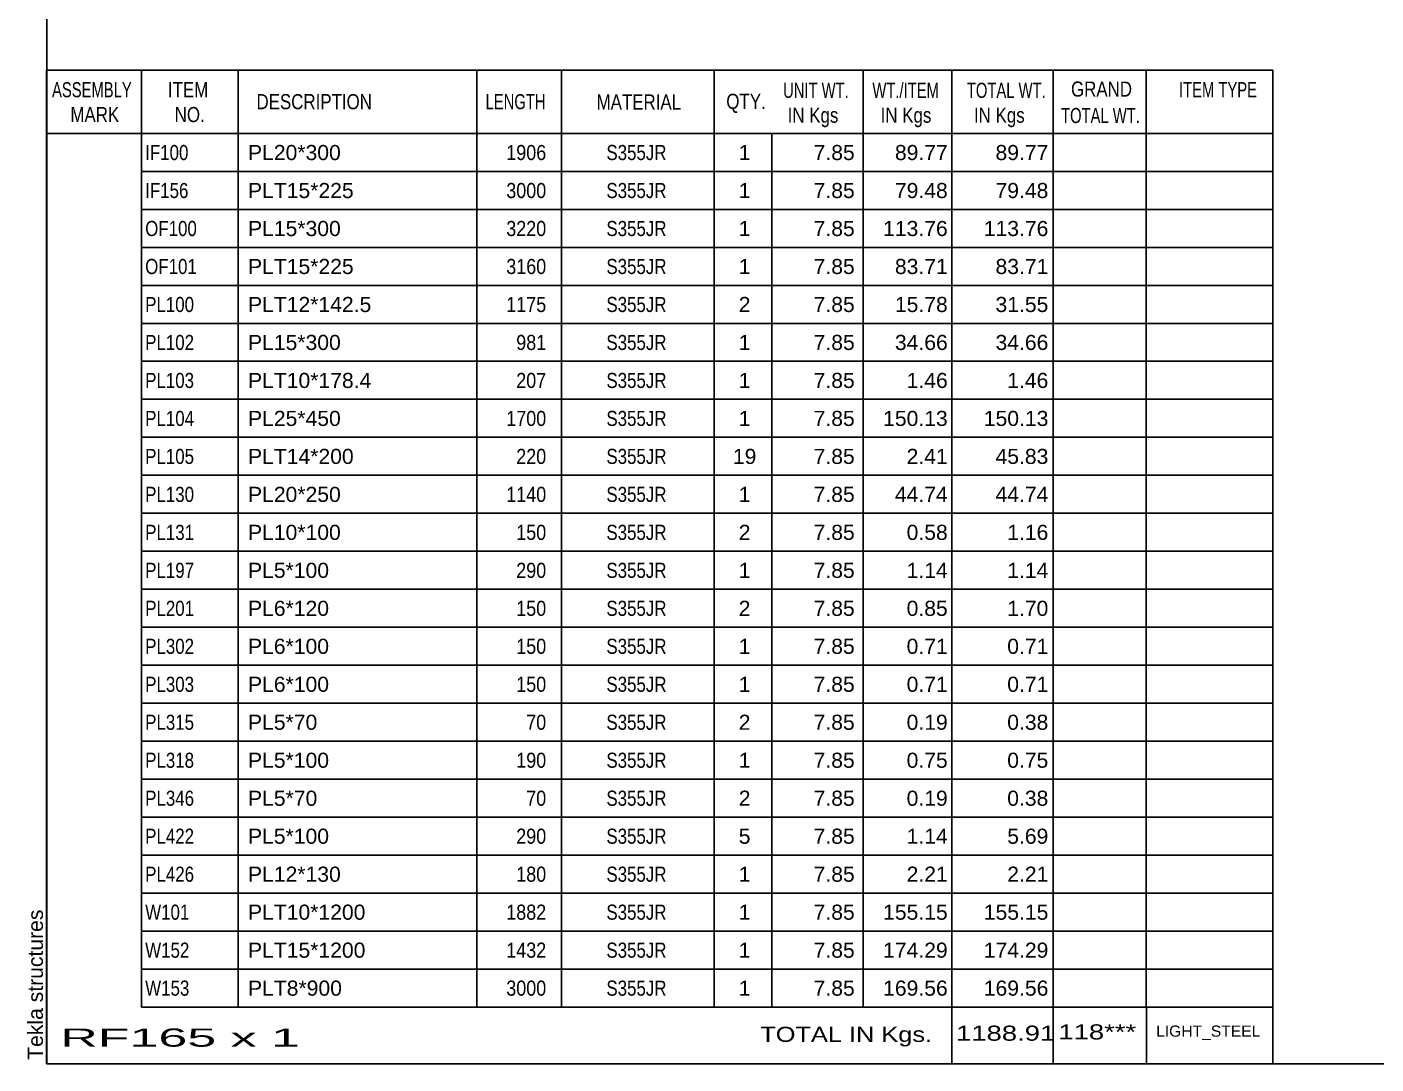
# Model space of a CAD drawing. Header units: millimetres. Extents: x -355 to 48, y -175 to 102.
# Drawn here: x -354.5 to -184.1, y -175.1 to -44.1 of the extents above; entities that cross this region are included whole.
import ezdxf

# ---------------------------------------------------------------- set-up
doc = ezdxf.new("R2010")
doc.units = ezdxf.units.MM
doc.styles.add('Arial', font='ARIAL.TTF', dxfattribs={"height": 0.2})

# ---------------------------------------------------------------- blocks, each defined once
blk = doc.blocks.new('Unknown-623466783-1210')
at = {"color": 5, "linetype": 'Continuous'}
for p, q in [((-351.99, 101.89), (-351.99, -175.11)), ((-351.99, -175.11), (48.01, -175.11))]:
    blk.add_line(p, q, dxfattribs=at)
at = {"color": 174, "linetype": 'Continuous', "style": 'Arial'}
blk.add_text('Tekla structures', height=1.9102, rotation=90, dxfattribs=at).set_placement((-352.49, -174.61))
blk = doc.blocks.new('CBS_BOM-623466783-12322')
at = {"color": 7, "linetype": 'Continuous'}
for p, q in [((-352.02, -57.54), (-352.02, -49.54)), ((-352.02, -49.55), (-197.1, -49.55)), ((-340.02, -57.54), (-340.02, -49.54)), ((-327.83, -57.54), (-327.83, -49.54)), ((-297.67, -57.54), (-297.67, -49.54)), ((-286.99, -57.54), (-286.99, -49.54)), ((-267.67, -57.54), (-267.67, -49.54)), ((-248.87, -57.54), (-248.87, -49.54)), ((-237.66, -57.54), (-237.66, -49.54)), ((-224.87, -57.54), (-224.87, -49.54)), ((-213.12, -57.54), (-213.12, -49.54)), ((-197.1, -49.55), (-197.11, -57.54)), ((-352.02, -57.54), (-197.1, -57.54)), ((-352.02, -62.34), (-352.02, -57.54)), ((-340.02, -62.34), (-340.02, -57.54)), ((-327.83, -62.34), (-327.83, -57.54)), ((-297.67, -62.34), (-297.67, -57.54)), ((-286.99, -62.34), (-286.99, -57.54)), ((-267.67, -62.34), (-267.67, -57.54)), ((-260.41, -62.34), (-260.41, -57.54)), ((-248.87, -62.34), (-248.87, -57.54)), ((-237.66, -62.34), (-237.66, -57.54)), ((-224.87, -62.34), (-224.87, -57.54)), ((-213.11, -62.34), (-213.11, -57.54)), ((-197.1, -57.55), (-197.1, -62.34)), ((-352.02, -67.14), (-352.02, -62.34)), ((-340.02, -62.34), (-197.1, -62.34)), ((-340.02, -67.14), (-340.02, -62.34)), ((-327.83, -67.14), (-327.83, -62.34)), ((-297.67, -67.14), (-297.67, -62.34)), ((-286.99, -67.14), (-286.99, -62.34)), ((-267.67, -67.14), (-267.67, -62.34)), ((-260.41, -67.14), (-260.41, -62.34)), ((-248.87, -67.14), (-248.87, -62.34)), ((-237.66, -67.14), (-237.66, -62.34)), ((-224.87, -67.14), (-224.87, -62.34)), ((-213.11, -67.14), (-213.11, -62.34)), ((-197.1, -62.35), (-197.1, -67.14)), ((-352.02, -71.94), (-352.02, -67.14)), ((-340.02, -67.14), (-197.1, -67.14)), ((-340.02, -71.94), (-340.02, -67.14)), ((-327.83, -71.94), (-327.83, -67.14)), ((-297.67, -71.94), (-297.67, -67.14)), ((-286.99, -71.94), (-286.99, -67.14)), ((-267.67, -71.94), (-267.67, -67.14)), ((-260.41, -71.94), (-260.41, -67.14)), ((-248.87, -71.94), (-248.87, -67.14)), ((-237.66, -71.94), (-237.66, -67.14)), ((-224.87, -71.94), (-224.87, -67.14)), ((-213.11, -71.94), (-213.11, -67.14)), ((-197.1, -67.15), (-197.1, -71.94)), ((-352.02, -76.74), (-352.02, -71.94)), ((-340.02, -71.94), (-197.1, -71.94)), ((-340.02, -76.74), (-340.02, -71.94)), ((-327.83, -76.74), (-327.83, -71.94)), ((-297.67, -76.74), (-297.67, -71.94)), ((-286.99, -76.74), (-286.99, -71.94)), ((-267.67, -76.74), (-267.67, -71.94)), ((-260.41, -76.74), (-260.41, -71.94)), ((-248.87, -76.74), (-248.87, -71.94)), ((-237.66, -76.74), (-237.66, -71.94)), ((-224.87, -76.74), (-224.87, -71.94)), ((-213.11, -76.74), (-213.11, -71.94)), ((-197.1, -71.95), (-197.1, -76.74)), ((-352.02, -81.54), (-352.02, -76.74)), ((-340.02, -76.74), (-197.1, -76.74)), ((-340.02, -81.54), (-340.02, -76.74)), ((-327.83, -81.54), (-327.83, -76.74)), ((-297.67, -81.54), (-297.67, -76.74)), ((-286.99, -81.54), (-286.99, -76.74)), ((-267.67, -81.54), (-267.67, -76.74)), ((-260.41, -81.54), (-260.41, -76.74)), ((-248.87, -81.54), (-248.87, -76.74)), ((-237.66, -81.54), (-237.66, -76.74)), ((-224.87, -81.54), (-224.87, -76.74)), ((-213.11, -81.54), (-213.11, -76.74)), ((-197.1, -76.75), (-197.1, -81.54)), ((-352.02, -86.34), (-352.02, -81.54)), ((-340.02, -81.54), (-197.1, -81.54)), ((-340.02, -86.34), (-340.02, -81.54)), ((-327.83, -86.34), (-327.83, -81.54)), ((-297.67, -86.34), (-297.67, -81.54)), ((-286.99, -86.34), (-286.99, -81.54)), ((-267.67, -86.34), (-267.67, -81.54)), ((-260.41, -86.34), (-260.41, -81.54)), ((-248.87, -86.34), (-248.87, -81.54)), ((-237.66, -86.34), (-237.66, -81.54)), ((-224.87, -86.34), (-224.87, -81.54)), ((-213.11, -86.34), (-213.11, -81.54)), ((-197.1, -81.55), (-197.1, -86.34)), ((-352.02, -91.14), (-352.02, -86.34)), ((-340.02, -86.34), (-197.1, -86.34)), ((-340.02, -91.14), (-340.02, -86.34)), ((-327.83, -91.14), (-327.83, -86.34)), ((-297.67, -91.14), (-297.67, -86.34)), ((-286.99, -91.14), (-286.99, -86.34)), ((-267.67, -91.14), (-267.67, -86.34)), ((-260.41, -91.14), (-260.41, -86.34)), ((-248.87, -91.14), (-248.87, -86.34)), ((-237.66, -91.14), (-237.66, -86.34)), ((-224.87, -91.14), (-224.87, -86.34)), ((-213.11, -91.14), (-213.11, -86.34)), ((-197.1, -86.35), (-197.1, -91.14)), ((-352.02, -95.94), (-352.02, -91.14)), ((-340.02, -91.14), (-197.1, -91.14)), ((-340.02, -95.94), (-340.02, -91.14)), ((-327.83, -95.94), (-327.83, -91.14)), ((-297.67, -95.94), (-297.67, -91.14)), ((-286.99, -95.94), (-286.99, -91.14)), ((-267.67, -95.94), (-267.67, -91.14)), ((-260.41, -95.94), (-260.41, -91.14)), ((-248.87, -95.94), (-248.87, -91.14)), ((-237.66, -95.94), (-237.66, -91.14)), ((-224.87, -95.94), (-224.87, -91.14)), ((-213.11, -95.94), (-213.11, -91.14)), ((-197.1, -91.15), (-197.1, -95.94)), ((-352.02, -100.74), (-352.02, -95.94)), ((-340.02, -95.94), (-197.1, -95.94)), ((-340.02, -100.74), (-340.02, -95.94)), ((-327.83, -100.74), (-327.83, -95.94)), ((-297.67, -100.74), (-297.67, -95.94)), ((-286.99, -100.74), (-286.99, -95.94)), ((-267.67, -100.74), (-267.67, -95.94)), ((-260.41, -100.74), (-260.41, -95.94)), ((-248.87, -100.74), (-248.87, -95.94)), ((-237.66, -100.74), (-237.66, -95.94)), ((-224.87, -100.74), (-224.87, -95.94)), ((-213.11, -100.74), (-213.11, -95.94)), ((-197.1, -95.95), (-197.1, -100.74)), ((-352.02, -105.54), (-352.02, -100.74)), ((-340.02, -100.74), (-197.1, -100.74)), ((-340.02, -105.54), (-340.02, -100.74)), ((-327.83, -105.54), (-327.83, -100.74)), ((-297.67, -105.54), (-297.67, -100.74)), ((-286.99, -105.54), (-286.99, -100.74)), ((-267.67, -105.54), (-267.67, -100.74)), ((-260.41, -105.54), (-260.41, -100.74)), ((-248.87, -105.54), (-248.87, -100.74)), ((-237.66, -105.54), (-237.66, -100.74)), ((-224.87, -105.54), (-224.87, -100.74)), ((-213.11, -105.54), (-213.11, -100.74)), ((-197.1, -100.75), (-197.1, -105.54)), ((-352.02, -110.34), (-352.02, -105.54)), ((-340.02, -105.54), (-197.1, -105.54)), ((-340.02, -110.34), (-340.02, -105.54)), ((-327.83, -110.34), (-327.83, -105.54)), ((-297.67, -110.34), (-297.67, -105.54)), ((-286.99, -110.34), (-286.99, -105.54)), ((-267.67, -110.34), (-267.67, -105.54)), ((-260.41, -110.34), (-260.41, -105.54)), ((-248.87, -110.34), (-248.87, -105.54)), ((-237.66, -110.34), (-237.66, -105.54)), ((-224.87, -110.34), (-224.87, -105.54)), ((-213.11, -110.34), (-213.11, -105.54)), ((-197.1, -105.55), (-197.1, -110.34)), ((-352.02, -115.14), (-352.02, -110.34)), ((-340.02, -110.34), (-197.1, -110.34)), ((-340.02, -115.14), (-340.02, -110.34)), ((-327.83, -115.14), (-327.83, -110.34)), ((-297.67, -115.14), (-297.67, -110.34)), ((-286.99, -115.14), (-286.99, -110.34)), ((-267.67, -115.14), (-267.67, -110.34)), ((-260.41, -115.14), (-260.41, -110.34)), ((-248.87, -115.14), (-248.87, -110.34)), ((-237.66, -115.14), (-237.66, -110.34)), ((-224.87, -115.14), (-224.87, -110.34)), ((-213.11, -115.14), (-213.11, -110.34)), ((-197.1, -110.35), (-197.1, -115.14)), ((-352.02, -119.94), (-352.02, -115.14)), ((-340.02, -115.14), (-197.1, -115.14)), ((-340.02, -119.94), (-340.02, -115.14)), ((-327.83, -119.94), (-327.83, -115.14)), ((-297.67, -119.94), (-297.67, -115.14)), ((-286.99, -119.94), (-286.99, -115.14)), ((-267.67, -119.94), (-267.67, -115.14)), ((-260.41, -119.94), (-260.41, -115.14)), ((-248.87, -119.94), (-248.87, -115.14)), ((-237.66, -119.94), (-237.66, -115.14)), ((-224.87, -119.94), (-224.87, -115.14)), ((-213.11, -119.94), (-213.11, -115.14)), ((-197.1, -115.15), (-197.1, -119.94)), ((-352.02, -124.74), (-352.02, -119.94)), ((-340.02, -119.94), (-197.1, -119.94)), ((-340.02, -124.74), (-340.02, -119.94)), ((-327.83, -124.74), (-327.83, -119.94)), ((-297.67, -124.74), (-297.67, -119.94)), ((-286.99, -124.74), (-286.99, -119.94)), ((-267.67, -124.74), (-267.67, -119.94)), ((-260.41, -124.74), (-260.41, -119.94)), ((-248.87, -124.74), (-248.87, -119.94)), ((-237.66, -124.74), (-237.66, -119.94)), ((-224.87, -124.74), (-224.87, -119.94)), ((-213.11, -124.74), (-213.11, -119.94)), ((-197.1, -119.95), (-197.1, -124.74)), ((-352.02, -129.54), (-352.02, -124.74)), ((-340.02, -124.74), (-197.1, -124.74)), ((-340.02, -129.54), (-340.02, -124.74)), ((-327.83, -129.54), (-327.83, -124.74)), ((-297.67, -129.54), (-297.67, -124.74)), ((-286.99, -129.54), (-286.99, -124.74)), ((-267.67, -129.54), (-267.67, -124.74)), ((-260.41, -129.54), (-260.41, -124.74)), ((-248.87, -129.54), (-248.87, -124.74)), ((-237.66, -129.54), (-237.66, -124.74)), ((-224.87, -129.54), (-224.87, -124.74)), ((-213.11, -129.54), (-213.11, -124.74)), ((-197.1, -124.75), (-197.1, -129.54)), ((-352.02, -134.34), (-352.02, -129.54)), ((-340.02, -129.54), (-197.1, -129.54)), ((-340.02, -134.34), (-340.02, -129.54)), ((-327.83, -134.34), (-327.83, -129.54)), ((-297.67, -134.34), (-297.67, -129.54)), ((-286.99, -134.34), (-286.99, -129.54)), ((-267.67, -134.34), (-267.67, -129.54)), ((-260.41, -134.34), (-260.41, -129.54)), ((-248.87, -134.34), (-248.87, -129.54)), ((-237.66, -134.34), (-237.66, -129.54)), ((-224.87, -134.34), (-224.87, -129.54)), ((-213.11, -134.34), (-213.11, -129.54)), ((-197.1, -129.55), (-197.1, -134.34)), ((-352.02, -139.14), (-352.02, -134.34)), ((-340.02, -134.34), (-197.1, -134.34)), ((-340.02, -139.14), (-340.02, -134.34)), ((-327.83, -139.14), (-327.83, -134.34)), ((-297.67, -139.14), (-297.67, -134.34)), ((-286.99, -139.14), (-286.99, -134.34)), ((-267.67, -139.14), (-267.67, -134.34)), ((-260.41, -139.14), (-260.41, -134.34)), ((-248.87, -139.14), (-248.87, -134.34)), ((-237.66, -139.14), (-237.66, -134.34)), ((-224.87, -139.14), (-224.87, -134.34)), ((-213.11, -139.14), (-213.11, -134.34)), ((-197.1, -134.35), (-197.1, -139.14)), ((-352.02, -143.94), (-352.02, -139.14)), ((-340.02, -139.14), (-197.1, -139.14)), ((-340.02, -143.94), (-340.02, -139.14)), ((-327.83, -143.94), (-327.83, -139.14)), ((-297.67, -143.94), (-297.67, -139.14)), ((-286.99, -143.94), (-286.99, -139.14)), ((-267.67, -143.94), (-267.67, -139.14)), ((-260.41, -143.94), (-260.41, -139.14)), ((-248.87, -143.94), (-248.87, -139.14)), ((-237.66, -143.94), (-237.66, -139.14)), ((-224.87, -143.94), (-224.87, -139.14)), ((-213.11, -143.94), (-213.11, -139.14)), ((-197.1, -139.15), (-197.1, -143.94)), ((-352.02, -148.74), (-352.02, -143.94)), ((-340.02, -143.94), (-197.1, -143.94)), ((-340.02, -148.74), (-340.02, -143.94)), ((-327.83, -148.74), (-327.83, -143.94)), ((-297.67, -148.74), (-297.67, -143.94)), ((-286.99, -148.74), (-286.99, -143.94)), ((-267.67, -148.74), (-267.67, -143.94)), ((-260.41, -148.74), (-260.41, -143.94)), ((-248.87, -148.74), (-248.87, -143.94)), ((-237.66, -148.74), (-237.66, -143.94)), ((-224.87, -148.74), (-224.87, -143.94)), ((-213.11, -148.74), (-213.11, -143.94)), ((-197.1, -143.95), (-197.1, -148.74)), ((-352.02, -153.54), (-352.02, -148.74)), ((-340.02, -148.74), (-197.1, -148.74)), ((-340.02, -153.54), (-340.02, -148.74)), ((-327.83, -153.54), (-327.83, -148.74)), ((-297.67, -153.54), (-297.67, -148.74)), ((-286.99, -153.54), (-286.99, -148.74)), ((-267.67, -153.54), (-267.67, -148.74)), ((-260.41, -153.54), (-260.41, -148.74)), ((-248.87, -153.54), (-248.87, -148.74)), ((-237.66, -153.54), (-237.66, -148.74)), ((-224.87, -153.54), (-224.87, -148.74)), ((-213.11, -153.54), (-213.11, -148.74)), ((-197.1, -148.75), (-197.1, -153.54)), ((-352.02, -158.34), (-352.02, -153.54)), ((-340.02, -153.54), (-197.1, -153.54)), ((-340.02, -158.34), (-340.02, -153.54)), ((-327.83, -158.34), (-327.83, -153.54)), ((-297.67, -158.34), (-297.67, -153.54)), ((-286.99, -158.34), (-286.99, -153.54)), ((-267.67, -158.34), (-267.67, -153.54)), ((-260.41, -158.34), (-260.41, -153.54)), ((-248.87, -158.34), (-248.87, -153.54)), ((-237.66, -158.34), (-237.66, -153.54)), ((-224.87, -158.34), (-224.87, -153.54)), ((-213.11, -158.34), (-213.11, -153.54)), ((-197.1, -153.55), (-197.1, -158.34)), ((-352.02, -163.14), (-352.02, -158.34)), ((-340.02, -158.34), (-197.1, -158.34)), ((-340.02, -163.14), (-340.02, -158.34)), ((-327.83, -163.14), (-327.83, -158.34)), ((-297.67, -163.14), (-297.67, -158.34)), ((-286.99, -163.14), (-286.99, -158.34)), ((-267.67, -163.14), (-267.67, -158.34)), ((-260.41, -163.14), (-260.41, -158.34)), ((-248.87, -163.14), (-248.87, -158.34)), ((-237.66, -163.14), (-237.66, -158.34)), ((-224.87, -163.14), (-224.87, -158.34)), ((-213.11, -163.14), (-213.11, -158.34)), ((-197.1, -158.35), (-197.1, -163.14)), ((-352.02, -167.94), (-352.02, -163.14)), ((-340.02, -163.14), (-197.1, -163.14)), ((-340.02, -167.94), (-340.02, -163.14)), ((-327.83, -167.94), (-327.83, -163.14)), ((-297.67, -167.94), (-297.67, -163.14)), ((-286.99, -167.94), (-286.99, -163.14)), ((-267.67, -167.94), (-267.67, -163.14)), ((-260.41, -167.94), (-260.41, -163.14)), ((-248.87, -167.94), (-248.87, -163.14)), ((-237.66, -167.94), (-237.66, -163.14)), ((-224.87, -167.94), (-224.87, -163.14)), ((-213.11, -167.94), (-213.11, -163.14)), ((-197.1, -163.15), (-197.1, -167.94)), ((-352.02, -175.14), (-352.02, -167.96)), ((-340.02, -167.94), (-197.1, -167.94)), ((-237.66, -175.14), (-237.66, -167.96)), ((-224.87, -175.14), (-224.87, -167.96)), ((-213.07, -175.14), (-213.07, -167.96)), ((-197.1, -167.95), (-197.1, -175.14)), ((-352.02, -175.14), (-197.1, -175.14))]:
    blk.add_line(p, q, dxfattribs=at)
at = {"color": 3, "linetype": 'Continuous', "style": 'Arial'}
for s, height, width, p in [('ASSEMBLY', 1.91, 0.7, (-351.34, -52.97)), ('ITEM', 1.91, 0.8, (-336.7, -52.97)), ('WT./ITEM', 1.91, 0.7, (-247.69, -53.05)), ('TOTAL WT.', 1.91, 0.7, (-235.76, -53.05)), ('GRAND', 1.91, 0.8, (-222.6, -52.89)), ('ITEM TYPE', 1.91, 0.7, (-208.96, -52.97)), ('DESCRIPTION', 1.9102, 0.8, (-325.51, -54.48)), ('LENGTH', 1.91, 0.7, (-296.56, -54.48)), ('MATERIAL', 1.91, 0.8, (-282.54, -54.52)), ('QTY.', 1.91, 0.8, (-266.15, -54.44)), ('UNIT WT.', 1.91, 0.7, (-258.98, -53.05)), ('MARK', 1.91, 0.8, (-349.02, -56.11)), ('NO.', 1.91, 0.8, (-335.84, -56.11)), ('IN Kgs', 1.91, 0.8, (-258.4, -56.19)), ('IN Kgs', 1.91, 0.8, (-246.65, -56.19)), ('IN Kgs', 1.91, 0.8, (-234.86, -56.19)), ('TOTAL WT.', 1.91, 0.7, (-223.86, -56.23))]:
    blk.add_text(s, height=height, dxfattribs=dict(at, width=width)).set_placement(p)
at = {"color": 7, "linetype": 'Continuous', "style": 'Arial'}
for s, width, p in [('IF100', 0.8, (-339.57, -60.91)), ('1906', 0.85, (-293.95, -60.91)), ('S355JR', 0.8, (-281.3, -60.91)), ('IF156', 0.8, (-339.57, -65.71)), ('3000', 0.85, (-293.95, -65.71)), ('S355JR', 0.8, (-281.3, -65.71)), ('OF100', 0.8, (-339.57, -70.51)), ('3220', 0.85, (-293.95, -70.51)), ('S355JR', 0.8, (-281.3, -70.51)), ('OF101', 0.8, (-339.57, -75.31)), ('3160', 0.85, (-293.95, -75.31)), ('S355JR', 0.8, (-281.3, -75.31)), ('PL100', 0.8, (-339.57, -80.11)), ('1175', 0.85, (-293.95, -80.11)), ('S355JR', 0.8, (-281.3, -80.11)), ('PL102', 0.8, (-339.57, -84.91)), ('981', 0.85, (-292.69, -84.91)), ('S355JR', 0.8, (-281.3, -84.91)), ('PL103', 0.8, (-339.57, -89.71)), ('207', 0.85, (-292.69, -89.71)), ('S355JR', 0.8, (-281.3, -89.71)), ('PL104', 0.8, (-339.57, -94.51)), ('1700', 0.85, (-293.95, -94.51)), ('S355JR', 0.8, (-281.3, -94.51)), ('PL105', 0.8, (-339.57, -99.31)), ('220', 0.85, (-292.69, -99.31)), ('S355JR', 0.8, (-281.3, -99.31)), ('PL130', 0.8, (-339.57, -104.11)), ('1140', 0.85, (-293.95, -104.11)), ('S355JR', 0.8, (-281.3, -104.11)), ('PL131', 0.8, (-339.57, -108.91)), ('150', 0.85, (-292.69, -108.91)), ('S355JR', 0.8, (-281.3, -108.91)), ('PL197', 0.8, (-339.57, -113.71)), ('290', 0.85, (-292.69, -113.71)), ('S355JR', 0.8, (-281.3, -113.71)), ('PL201', 0.8, (-339.57, -118.51)), ('150', 0.85, (-292.69, -118.51)), ('S355JR', 0.8, (-281.3, -118.51)), ('PL302', 0.8, (-339.57, -123.31)), ('150', 0.85, (-292.69, -123.31)), ('S355JR', 0.8, (-281.3, -123.31)), ('PL303', 0.8, (-339.57, -128.11)), ('150', 0.85, (-292.69, -128.11)), ('S355JR', 0.8, (-281.3, -128.11)), ('PL315', 0.8, (-339.57, -132.91)), ('70', 0.85, (-291.43, -132.91)), ('S355JR', 0.8, (-281.3, -132.91)), ('PL318', 0.8, (-339.57, -137.71)), ('190', 0.85, (-292.69, -137.71)), ('S355JR', 0.8, (-281.3, -137.71)), ('PL346', 0.8, (-339.57, -142.51)), ('70', 0.85, (-291.43, -142.51)), ('S355JR', 0.8, (-281.3, -142.51)), ('PL422', 0.8, (-339.57, -147.31)), ('290', 0.85, (-292.69, -147.31)), ('S355JR', 0.8, (-281.3, -147.31)), ('PL426', 0.8, (-339.57, -152.11)), ('180', 0.85, (-292.69, -152.11)), ('S355JR', 0.8, (-281.3, -152.11)), ('W101', 0.8, (-339.57, -156.91)), ('1882', 0.85, (-293.95, -156.91)), ('S355JR', 0.8, (-281.3, -156.91)), ('W152', 0.8, (-339.57, -161.71)), ('1432', 0.85, (-293.95, -161.71)), ('S355JR', 0.8, (-281.3, -161.71)), ('W153', 0.8, (-339.57, -166.51)), ('3000', 0.85, (-293.95, -166.51)), ('S355JR', 0.8, (-281.3, -166.51))]:
    blk.add_text(s, height=1.91, dxfattribs=dict(at, width=width)).set_placement(p)
for s, height, p in [('PL20*300', 1.91, (-326.58, -60.91)), ('1', 1.91, (-264.58, -60.91)), ('7.85', 1.91, (-255.12, -60.91)), ('89.77', 1.91, (-244.85, -60.91)), ('89.77', 1.91, (-232.14, -60.91)), ('PLT15*225', 1.91, (-326.58, -65.71)), ('1', 1.91, (-264.58, -65.71)), ('7.85', 1.91, (-255.12, -65.71)), ('79.48', 1.91, (-244.85, -65.71)), ('79.48', 1.91, (-232.14, -65.71)), ('PL15*300', 1.91, (-326.58, -70.51)), ('1', 1.91, (-264.58, -70.51)), ('7.85', 1.91, (-255.12, -70.51)), ('113.76', 1.91, (-246.34, -70.51)), ('113.76', 1.91, (-233.62, -70.51)), ('PLT15*225', 1.91, (-326.58, -75.31)), ('1', 1.91, (-264.58, -75.31)), ('7.85', 1.91, (-255.12, -75.31)), ('83.71', 1.91, (-244.85, -75.31)), ('83.71', 1.91, (-232.14, -75.31)), ('PLT12*142.5', 1.9102, (-326.58, -80.11)), ('2', 1.91, (-264.58, -80.11)), ('7.85', 1.91, (-255.12, -80.11)), ('15.78', 1.91, (-244.85, -80.11)), ('31.55', 1.91, (-232.14, -80.11)), ('PL15*300', 1.91, (-326.58, -84.91)), ('1', 1.91, (-264.58, -84.91)), ('7.85', 1.91, (-255.12, -84.91)), ('34.66', 1.91, (-244.85, -84.91)), ('34.66', 1.91, (-232.14, -84.91)), ('PLT10*178.4', 1.9102, (-326.58, -89.71)), ('1', 1.91, (-264.58, -89.71)), ('7.85', 1.91, (-255.12, -89.71)), ('1.46', 1.91, (-243.37, -89.71)), ('1.46', 1.91, (-230.66, -89.71)), ('PL25*450', 1.91, (-326.58, -94.51)), ('1', 1.91, (-264.58, -94.51)), ('7.85', 1.91, (-255.12, -94.51)), ('150.13', 1.91, (-246.34, -94.51)), ('150.13', 1.91, (-233.62, -94.51)), ('PLT14*200', 1.91, (-326.58, -99.31)), ('19', 1.91, (-265.32, -99.31)), ('7.85', 1.91, (-255.12, -99.31)), ('2.41', 1.91, (-243.37, -99.31)), ('45.83', 1.91, (-232.14, -99.31)), ('PL20*250', 1.91, (-326.58, -104.11)), ('1', 1.91, (-264.58, -104.11)), ('7.85', 1.91, (-255.12, -104.11)), ('44.74', 1.91, (-244.85, -104.11)), ('44.74', 1.91, (-232.14, -104.11)), ('PL10*100', 1.91, (-326.58, -108.91)), ('2', 1.91, (-264.58, -108.91)), ('7.85', 1.91, (-255.12, -108.91)), ('0.58', 1.91, (-243.37, -108.91)), ('1.16', 1.91, (-230.66, -108.91)), ('PL5*100', 1.91, (-326.58, -113.71)), ('1', 1.91, (-264.58, -113.71)), ('7.85', 1.91, (-255.12, -113.71)), ('1.14', 1.91, (-243.37, -113.71)), ('1.14', 1.91, (-230.66, -113.71)), ('PL6*120', 1.91, (-326.58, -118.51)), ('2', 1.91, (-264.58, -118.51)), ('7.85', 1.91, (-255.12, -118.51)), ('0.85', 1.91, (-243.37, -118.51)), ('1.70', 1.91, (-230.66, -118.51)), ('PL6*100', 1.91, (-326.58, -123.31)), ('1', 1.91, (-264.58, -123.31)), ('7.85', 1.91, (-255.12, -123.31)), ('0.71', 1.91, (-243.37, -123.31)), ('0.71', 1.91, (-230.66, -123.31)), ('PL6*100', 1.91, (-326.58, -128.11)), ('1', 1.91, (-264.58, -128.11)), ('7.85', 1.91, (-255.12, -128.11)), ('0.71', 1.91, (-243.37, -128.11)), ('0.71', 1.91, (-230.66, -128.11)), ('PL5*70', 1.91, (-326.58, -132.91)), ('2', 1.91, (-264.58, -132.91)), ('7.85', 1.91, (-255.12, -132.91)), ('0.19', 1.91, (-243.37, -132.91)), ('0.38', 1.91, (-230.66, -132.91)), ('PL5*100', 1.91, (-326.58, -137.71)), ('1', 1.91, (-264.58, -137.71)), ('7.85', 1.91, (-255.12, -137.71)), ('0.75', 1.91, (-243.37, -137.71)), ('0.75', 1.91, (-230.66, -137.71)), ('PL5*70', 1.91, (-326.58, -142.51)), ('2', 1.91, (-264.58, -142.51)), ('7.85', 1.91, (-255.12, -142.51)), ('0.19', 1.91, (-243.37, -142.51)), ('0.38', 1.91, (-230.66, -142.51)), ('PL5*100', 1.91, (-326.58, -147.31)), ('5', 1.91, (-264.58, -147.31)), ('7.85', 1.91, (-255.12, -147.31)), ('1.14', 1.91, (-243.37, -147.31)), ('5.69', 1.91, (-230.66, -147.31)), ('PL12*130', 1.91, (-326.58, -152.11)), ('1', 1.91, (-264.58, -152.11)), ('7.85', 1.91, (-255.12, -152.11)), ('2.21', 1.91, (-243.37, -152.11)), ('2.21', 1.91, (-230.66, -152.11)), ('PLT10*1200', 1.91, (-326.58, -156.91)), ('1', 1.91, (-264.58, -156.91)), ('7.85', 1.91, (-255.12, -156.91)), ('155.15', 1.91, (-246.34, -156.91)), ('155.15', 1.91, (-233.62, -156.91)), ('PLT15*1200', 1.91, (-326.58, -161.71)), ('1', 1.91, (-264.58, -161.71)), ('7.85', 1.91, (-255.12, -161.71)), ('174.29', 1.91, (-246.34, -161.71)), ('174.29', 1.91, (-233.62, -161.71)), ('PLT8*900', 1.91, (-326.58, -166.51)), ('1', 1.91, (-264.58, -166.51)), ('7.85', 1.91, (-255.12, -166.51)), ('169.56', 1.91, (-246.34, -166.51)), ('169.56', 1.91, (-233.62, -166.51))]:
    blk.add_text(s, height=height, dxfattribs=at).set_placement(p)
at = {"color": 6, "linetype": 'Continuous', "style": 'Arial'}
for s, height, width, p in [('TOTAL IN Kgs.', 1.9102, 1.2, (-261.86, -172.35)), ('1188.91', 1.91, 1.3, (-237.13, -172.2)), ('118***', 1.91, 1.3, (-224.2, -172.04)), ('RF165 x 1', 2.292, 2.05, (-350.3, -172.95))]:
    blk.add_text(s, height=height, dxfattribs=dict(at, width=width)).set_placement(p)
blk.add_text('LIGHT_STEEL', height=1.4135, dxfattribs=at).set_placement((-211.85, -171.69))

msp = doc.modelspace()

# ---------------------------------------------------------------- block references
for name in ['Unknown-623466783-1210', 'CBS_BOM-623466783-12322']:
    msp.add_blockref(name, (0, 0))

doc.saveas('drawing.dxf')
